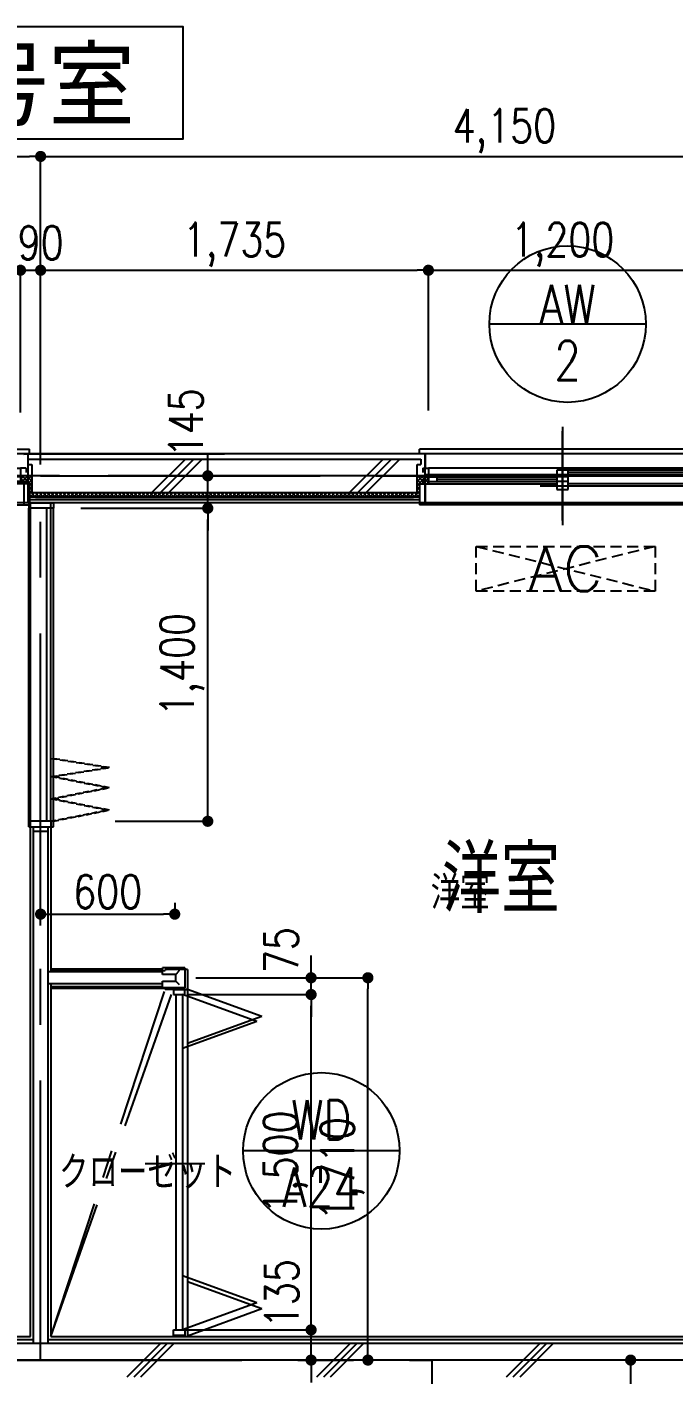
# Model space of a CAD drawing. Header units: millimetres. Extents: x 15495 to 166182, y -39946 to 18307.
# Drawn here: x 113478 to 116369, y -27824 to -21799 of the extents above; entities that cross this region are included whole.
import ezdxf
from ezdxf.enums import TextEntityAlignment as Align

# ---------------------------------------------------------------- set-up
doc = ezdxf.new("R2010")
doc.units = ezdxf.units.MM
doc.header["$LTSCALE"] = 1000
for name, pattern in [('CENTER', [2, 1.25, -0.25, 0.25, -0.25]), ('DASHED2', [0.375, 0.25, -0.125]), ('WaterSpace_CENTER', [2, 1.25, -0.25, 0.25, -0.25])]:
    doc.linetypes.add(name, pattern=pattern)
doc.layers.get('0').update_dxf_attribs({"linetype": 'CONTINUOUS'})
for name, color, linetype in [('DT_ID', 13, 'CONTINUOUS'), ('E_TEXT', 3, 'CONTINUOUS'), ('F_FITT1-100', 5, 'CONTINUOUS'), ('F_FITT1-50', 5, 'CONTINUOUS'), ('F_FITT2-100', 1, 'CONTINUOUS'), ('F_FITT2-50', 1, 'CONTINUOUS'), ('K-A_EQP-50', 60, 'CONTINUOUS'), ('SF-F_FITT1-100', 5, 'CONTINUOUS'), ('TF-A_EQP-50', 60, 'CONTINUOUS'), ('TF-A_SANI_KYOUTSU', 60, 'CONTINUOUS'), ('TF-DT_ID-100', 13, 'CONTINUOUS'), ('TF-E_DIM-50', 3, 'CONTINUOUS'), ('TF-E_GRID-100', 1, 'CENTER'), ('TF-E_GRID-50', 1, 'CENTER'), ('TF-E_TEXT-100', 3, 'CONTINUOUS'), ('TF-E_TEXT-50', 3, 'CONTINUOUS'), ('TF-F_FINI1-100', 190, 'CONTINUOUS'), ('TF-F_FINI1-50', 190, 'CONTINUOUS'), ('TF-F_FINI2-50', 1, 'CONTINUOUS'), ('TF-F_FITT1-100', 5, 'CONTINUOUS'), ('TF-F_FITT1-50', 5, 'CONTINUOUS'), ('TF-F_FITT2-100', 1, 'CONTINUOUS'), ('TF-F_FITT2-50', 1, 'CONTINUOUS'), ('TF-F_HAT1-50', 9, 'CONTINUOUS'), ('TF-H-AREA-50', 1, 'CENTER'), ('TF-H_LINE1-100', 140, 'CONTINUOUS'), ('TF-H_LINE1-50', 140, 'CONTINUOUS'), ('TF-R_EWALL-50', 7, 'CONTINUOUS'), ('TF-U_FIRE-50', 9, 'CONTINUOUS'), ('TF-U_LGS-50', 120, 'CONTINUOUS'), ('WaterSpace_SP-H-AREA-50', 1, 'WaterSpace_CENTER')]:
    doc.layers.add(name, color=color, linetype=linetype)
doc.styles.add('DIM', font='romans.shx', dxfattribs={"width": 0.8, "bigfont": 'bigfont.shx'})
doc.styles.add('ROOM', font='romans.shx', dxfattribs={"width": 0.8, "bigfont": 'bigfont.shx'})
doc.styles.get("Standard").update_dxf_attribs({"font": 'txt.shx', "bigfont": 'bigfont.shx'})
doc.dimstyles.new('DIM50_3_3', dxfattribs={"dimscale": 50, "dimtxt": 3, "dimasz": 1, "dimexe": 0, "dimexo": 1, "dimgap": 0.5, "dimtad": 1, "dimdec": 1, "dimdsep": 46, "dimlunit": 6, "dimtxsty": 'DIM', "dimblk1": 'DOT', "dimblk2": 'DOT', "dimsah": 1, "dimcen": 1, "dimclrd": 256, "dimclre": 256, "dimclrt": 256, "dimadec": 0, "dimazin": 0, "dimtfac": 1, "dimtdec": 1, "dimtix": 1, "dimtmove": 2, "dimatfit": 3, "dimldrblk": 'DOT', "dimfxl": 1, "dimtvp": 0.833333, "dimtolj": 1, "dimarcsym": 0})
pattern_1 = [(45, (-133336.5, -63816.8), (-424.264, 424.264), []), (45, (-133306.5, -63816.8), (-424.264, 424.264), []), (45, (-133276.5, -63816.8), (-424.264, 424.264), [])]

# ---------------------------------------------------------------- blocks, each defined once
blk = doc.blocks.new('TATEGU-KIGOU')
at = {"color": 2}
blk.add_line((350, 0), (-350, 0), dxfattribs=at)
blk.add_circle((0, 0), 350, dxfattribs=at)
at = {"color": 2, "style": 'ROOM', "width": 0.8}
for tag, p in [('建具種別', (0, 51.6)), ('建具番号', (0, -250.1))]:
    blk.add_attdef(tag, text='', height=175, dxfattribs=at).set_placement(p, align=Align.CENTER)
at = {"flags": 1}
for tag, p in [('内法寸法（W）', (-414, -713.8)), ('内法寸法（H）', (-414, -1063.8)), ('階', (-373.6, -1414.3)), ('部屋名', (-373.6, -1786.8)), ('メーカー名', (-373.6, -2148.9)), ('値段', (-373.6, -2498.9)), ('重量', (-373.6, -2848.9)), ('建具形状', (-373.6, -3199)), ('開閉方式', (-373.6, -3549)), ('取付場所', (-373.6, -3899)), ('見込', (-373.6, -4296.3)), ('扉厚', (-373.6, -4646.3)), ('仕上', (-373.6, -4996.3)), ('ガラス', (-373.6, -5346.3)), ('建具金物', (-373.6, -5696.3)), ('枠形状', (-373.6, -6046.3)), ('沓摺形状', (-373.6, -6396.3)), ('特記事項', (-373.6, -6746.3)), ('防火性能', (-373.6, -7096.3))]:
    blk.add_attdef(tag, p, '', height=175, dxfattribs=at)
blk = doc.blocks.new('WaterSpace')
at = {"layer": 'WaterSpace_SP-H-AREA-50'}
blk.add_lwpolyline([(0, 0), (2100, 0), (2100, -2850), (450, -2850), (450, -1950), (0, -1950), (0, 0)], dxfattribs=at)
blk = doc.blocks.new('WD-A24_100')
at = {"layer": 'F_FITT1-100'}
for p, q in [((-0.00075, 1550), (0, 0)), ((332.415375, 1429.01025), (-0.00075, 1550)), ((332.415375, 1429.01025), (-0.00075, 1308.0205)), ((332.416125, 120.98975), (0, 241.9795)), ((332.416125, 120.98975), (0, 0))]:
    blk.add_line(p, q, dxfattribs=at)
blk = doc.blocks.new('AW-32_100')
at = {"layer": 'F_FITT1-100'}
for p, q in [((0, 205), (0, -200)), ((0, -225), (0, 180)), ((100, 24.6), (-815, 24.6)), ((-100, -25.4), (815, -25.4))]:
    blk.add_line(p, q, dxfattribs=at)
at = {"layer": 'F_FITT2-100'}
blk.add_line((815, -120), (-815, -120), dxfattribs=at)
at = {"layer": 'TF-F_FITT2-100'}
blk.add_line((-815, 100), (815, 100), dxfattribs=at)
blk = doc.blocks.new('ROOM')
at = {"layer": 'DT_ID', "flags": 1}
for tag, p in [('室番号', (0, 500)), ('面積', (0, -500)), ('内装制限', (0, -1000)), ('仕上レベル', (0, -1500)), ('スラブレベル', (0, -2000)), ('天井高', (0, -2500)), ('床下地', (0, -3000)), ('床仕上', (0, -3500)), ('巾木高さ', (0, -4000)), ('巾木仕上', (0, -4500)), ('壁下地', (0, -5000)), ('壁仕上', (0, -5500)), ('天井下地', (0, -6000)), ('天井仕上', (0, -6500)), ('見切縁', (0, -7000)), ('備考', (0, -7500))]:
    blk.add_attdef(tag, p, '', height=300, dxfattribs=at)
at = {"layer": 'E_TEXT', "style": 'ROOM', "width": 0.8}
blk.add_attdef('室名', (0, 0), '', height=300, dxfattribs=at)
blk = doc.blocks.new('AW-2_100')
at = {"layer": 'F_FITT1-100'}
for p, q in [((-100, 25), (615, 25)), ((100, -25), (-615, -25))]:
    blk.add_line(p, q, dxfattribs=at)
at = {"layer": 'F_FITT2-100'}
for p, q in [((615, 100), (-615, 100)), ((-615, -120), (615, -120))]:
    blk.add_line(p, q, dxfattribs=at)
at = {"layer": 'SF-F_FITT1-100'}
blk.add_line((0, -200), (0, 200), dxfattribs=at)
blk = doc.blocks.new('TF-BLOCK_100')
at = {"layer": 'TF-E_GRID-100'}
for p, q in [((29802.87, 10455), (-4082.3, 10455)), ((30632.81, 6500), (-4082.3, 6500))]:
    blk.add_line(p, q, dxfattribs=at)
at = {"layer": 'TF-E_TEXT-100'}
blk.add_lwpolyline([(19361.86, 11962.83), (22888.18, 11962.83), (22888.18, 12462.83), (19361.86, 12462.83)], close=True, dxfattribs=at)
at = {"layer": 'TF-F_FINI1-100'}
for p, q in [((22192.5, 10555), (23970, 10555)), ((22192.5, 10555), (22192.5, 10335)), ((23970, 10335), (23970, 10555)), ((23970, 10335), (22192.5, 10335)), ((22205, 6605), (22205, 8910)), ((22295, 8910), (22295, 8242.5)), ((22297.51, 8242.5), (22807.51, 8242.5)), ((22907.51, 8247.5), (22807.51, 8247.5)), ((22807.51, 8247.5), (22807.51, 8242.5)), ((22907.51, 8247.5), (22907.51, 8157.5)), ((22295, 8162.5), (22295, 6605)), ((22807.51, 8162.5), (22297.51, 8162.5)), ((22807.51, 8162.5), (22807.51, 8157.5)), ((22907.51, 8157.5), (22807.51, 8157.5)), ((22847.51, 8157.5), (22907.51, 8157.5)), ((22847.51, 8157.5), (22907.51, 8157.5)), ((19605, 6605), (22205, 6605)), ((22295, 6605), (25830, 6605))]:
    blk.add_line(p, q, dxfattribs=at)
at = {"layer": 'TF-F_FITT1-100'}
for p, q in [((24585, 10673.77), (24585, 10268.77)), ((22295, 8910), (22295, 10335)), ((22295, 8910), (22205, 8910))]:
    blk.add_line(p, q, dxfattribs=at)
at = {"layer": 'TF-F_FITT1-100', "linetype": 'DASHED2', "ltscale": 0.1}
for p, q in [((22545, 9150), (22295, 9190)), ((22295, 9110), (22545, 9150)), ((22545, 9060), (22295, 9110)), ((22295, 9010), (22545, 9060)), ((22545, 8960), (22295, 9010)), ((22295, 8910), (22545, 8960))]:
    blk.add_line(p, q, dxfattribs=at)
at = {"layer": 'TF-F_FITT2-100'}
blk.add_line((22205, 8910), (22205, 10335), dxfattribs=at)
at = {"layer": 'TF-H_LINE1-100', "linetype": 'CENTER', "ltscale": 0.5}
blk.add_line((22295, 6605), (22807.51, 8157.5), dxfattribs=at)
at = {"layer": 'TF-A_SANI_KYOUTSU'}
blk.add_blockref('WaterSpace', (21900, 6500), dxfattribs=at)
at = {"layer": 'TF-DT_ID-100'}
ref = blk.add_blockref('TATEGU-KIGOU', (24607.53, 11133.74), dxfattribs=at)
ref.add_attrib('建具種別', 'AW', dxfattribs={"layer": '0', "color": 2, "height": 175, "style": 'ROOM', "width": 0.8}).set_placement((24607.53, 11133.74), align=Align.CENTER)
ref.add_attrib('建具番号', '2', dxfattribs={"layer": '0', "color": 2, "height": 175, "style": 'ROOM', "width": 0.8}).set_placement((24607.53, 10883.61), align=Align.CENTER)
blk.add_blockref('TATEGU-KIGOU', (23505.95, 7435.74), dxfattribs=at).add_auto_attribs({'建具種別': 'WD', '建具番号': 'A24'})
at = {"layer": 'TF-E_TEXT-100'}
ref = blk.add_blockref('ROOM', (24045.08, 8499.92), dxfattribs=at)
ref.add_attrib('室名', '洋室', (24045.08, 8499.92), dxfattribs={"height": 300, "style": 'ROOM', "width": 0.8})
at = {"layer": 'TF-F_FITT1-100'}
for name, p in [('AW-32_100', (21377.5, 10455)), ('WD-A24_100', (22907.51, 6607.5))]:
    blk.add_blockref(name, p, dxfattribs=at)
at = {"layer": 'TF-F_FITT1-100', "yscale": -1}
blk.add_blockref('AW-2_100', (24585, 10435), dxfattribs=at)
at = {"layer": 'TF-E_TEXT-100'}
blk.add_text('Ｆタイプ\u3000１号室', height=350, dxfattribs=at).set_placement((21130.72, 12212.83), align=Align.MIDDLE)
blk = doc.blocks.new('DOT')
at = {"color": 0, "linetype": 'ByBlock'}
blk.add_line((-0.5, 0), (-1, 0), dxfattribs=at)
at = {"color": 0, "linetype": 'ByBlock', "const_width": 0.5}
blk.add_lwpolyline([(-0.25, 0, 1), (0.25, 0, 1)], format="xyb", close=True, dxfattribs=at)
blk = doc.blocks.new('*D696')
at = {"layer": 'TF-E_DIM-50', "lineweight": -2}
for p, q in [((113539.6, -23756.4), (113539.6, -22377.8)), ((113589.6, -22377.8), (117639.6, -22377.8)), ((117689.6, -23656.4), (117689.6, -22377.8))]:
    blk.add_line(p, q, dxfattribs=at)
at = {"layer": 'TF-E_DIM-50', "lineweight": -2, "xscale": 50, "yscale": 50, "zscale": 50, "rotation": 180}
blk.add_blockref('DOT', (113539.6, -22377.8), dxfattribs=at)
at = {"layer": 'TF-E_DIM-50', "lineweight": -2, "xscale": 50, "yscale": 50, "zscale": 50}
blk.add_blockref('DOT', (117689.6, -22377.8), dxfattribs=at)
at = {"layer": 'TF-E_DIM-50', "insert": (115614.6, -22263.5), "char_height": 150, "attachment_point": 5, "style": 'DIM'}
blk.add_mtext('\\A1;4,150', dxfattribs=at)
blk = doc.blocks.new('_DOT')
at = {"color": 0, "linetype": 'ByBlock'}
blk.add_line((-0.5, 0), (-1, 0), dxfattribs=at)
at = {"color": 0, "linetype": 'ByBlock', "const_width": 0.5}
blk.add_lwpolyline([(-0.25, 0, 1), (0.25, 0, 1)], format="xyb", close=True, dxfattribs=at)
blk = doc.blocks.new('*D695')
at = {"layer": 'TF-E_DIM-50', "lineweight": -2}
for p, q in [((114749.7, -26001.4), (114749.7, -25951.4)), ((114234.6, -26051.4), (114749.7, -26051.4)), ((114749.7, -26126.4), (114749.7, -26051.4)), ((114194.9, -26126.4), (114749.7, -26126.4)), ((114749.7, -26176.4), (114749.7, -26226.4))]:
    blk.add_line(p, q, dxfattribs=at)
at = {"layer": 'TF-E_DIM-50', "lineweight": -2, "xscale": 50, "yscale": 50, "zscale": 50}
for p, rotation in [((114749.7, -26051.4), 270), ((114749.7, -26126.4), 90)]:
    blk.add_blockref('DOT', p, dxfattribs=dict(at, rotation=rotation))
at = {"layer": 'TF-E_DIM-50', "insert": (114616.5, -25927.8), "char_height": 150, "attachment_point": 5, "rotation": 90, "style": 'DIM'}
blk.add_mtext('\\A1;75', dxfattribs=at)
blk = doc.blocks.new('*D694')
at = {"layer": 'TF-E_DIM-50', "lineweight": -2}
for p, q in [((114293.3, -26051.4), (115003.8, -26051.4)), ((115003.8, -27711.4), (115003.8, -26101.4)), ((115050, -27761.4), (115003.8, -27761.4))]:
    blk.add_line(p, q, dxfattribs=at)
at = {"layer": 'TF-E_DIM-50', "lineweight": -2, "xscale": 50, "yscale": 50, "zscale": 50}
for p, rotation in [((115003.8, -26051.4), 90), ((115003.8, -27761.4), 270)]:
    blk.add_blockref('DOT', p, dxfattribs=dict(at, rotation=rotation))
at = {"layer": 'TF-E_DIM-50', "insert": (114889.5, -26906.4), "char_height": 150, "attachment_point": 5, "rotation": 90, "style": 'DIM'}
blk.add_mtext('\\A1;1,710', dxfattribs=at)
blk = doc.blocks.new('*D693')
at = {"layer": 'TF-E_DIM-50', "lineweight": -2}
for p, q in [((114194.9, -26126.4), (114749.7, -26126.4)), ((114749.7, -27576.4), (114749.7, -26176.4)), ((114174.6, -27626.4), (114749.7, -27626.4))]:
    blk.add_line(p, q, dxfattribs=at)
at = {"layer": 'TF-E_DIM-50', "lineweight": -2, "xscale": 50, "yscale": 50, "zscale": 50}
for p, rotation in [((114749.7, -26126.4), 90), ((114749.7, -27626.4), 270)]:
    blk.add_blockref('DOT', p, dxfattribs=dict(at, rotation=rotation))
at = {"layer": 'TF-E_DIM-50', "insert": (114635.4, -26876.4), "char_height": 150, "attachment_point": 5, "rotation": 90, "style": 'DIM'}
blk.add_mtext('\\A1;1,500', dxfattribs=at)
blk = doc.blocks.new('*D692')
at = {"layer": 'TF-E_DIM-50', "lineweight": -2}
for p, q in [((114749.7, -27576.4), (114749.7, -27526.4)), ((114174.6, -27626.4), (114749.7, -27626.4)), ((114749.7, -27761.4), (114749.7, -27626.4)), ((114745.2, -27761.4), (114749.7, -27761.4)), ((114749.7, -27811.4), (114749.7, -27861.4))]:
    blk.add_line(p, q, dxfattribs=at)
at = {"layer": 'TF-E_DIM-50', "lineweight": -2, "xscale": 50, "yscale": 50, "zscale": 50}
for p, rotation in [((114749.7, -27626.4), 270), ((114749.7, -27761.4), 90)]:
    blk.add_blockref('DOT', p, dxfattribs=dict(at, rotation=rotation))
at = {"layer": 'TF-E_DIM-50', "insert": (114618.6, -27464.2), "char_height": 150, "attachment_point": 5, "rotation": 90, "style": 'DIM'}
blk.add_mtext('\\A1;135', dxfattribs=at)
blk = doc.blocks.new('*D691')
at = {"layer": 'TF-E_DIM-50', "lineweight": -2}
for p, q in [((113539.6, -23659.7), (113539.6, -22886.8)), ((113589.6, -22886.8), (115224.6, -22886.8)), ((115274.6, -23513.9), (115274.6, -22886.8))]:
    blk.add_line(p, q, dxfattribs=at)
at = {"layer": 'TF-E_DIM-50', "lineweight": -2, "xscale": 50, "yscale": 50, "zscale": 50, "rotation": 180}
blk.add_blockref('DOT', (113539.6, -22886.8), dxfattribs=at)
at = {"layer": 'TF-E_DIM-50', "lineweight": -2, "xscale": 50, "yscale": 50, "zscale": 50}
blk.add_blockref('DOT', (115274.6, -22886.8), dxfattribs=at)
at = {"layer": 'TF-E_DIM-50', "insert": (114407.1, -22772.5), "char_height": 150, "attachment_point": 5, "style": 'DIM'}
blk.add_mtext('\\A1;1,735', dxfattribs=at)
blk = doc.blocks.new('*D570')
at = {"layer": 'TF-E_DIM-50', "lineweight": -2}
for p, q in [((113399.5, -22886.8), (113349.5, -22886.8)), ((113449.5, -23522.4), (113449.5, -22886.8)), ((113449.5, -22886.8), (113539.6, -22886.8)), ((113539.6, -23659.7), (113539.6, -22886.8)), ((113589.6, -22886.8), (113639.6, -22886.8))]:
    blk.add_line(p, q, dxfattribs=at)
at = {"layer": 'TF-E_DIM-50', "lineweight": -2, "xscale": 50, "yscale": 50, "zscale": 50}
blk.add_blockref('DOT', (113449.5, -22886.8), dxfattribs=at)
at = {"layer": 'TF-E_DIM-50', "lineweight": -2, "xscale": 50, "yscale": 50, "zscale": 50, "rotation": 180}
blk.add_blockref('DOT', (113539.6, -22886.8), dxfattribs=at)
at = {"layer": 'TF-E_DIM-50', "insert": (113539.6, -22764.1), "char_height": 150, "attachment_point": 5, "style": 'DIM'}
blk.add_mtext('\\A1;90', dxfattribs=at)
blk = doc.blocks.new('*D567')
at = {"layer": 'TF-E_DIM-50', "lineweight": -2}
for p, q in [((111739.6, -23756.4), (111739.6, -22377.8)), ((111789.6, -22377.8), (113489.6, -22377.8)), ((113539.6, -23756.4), (113539.6, -22377.8))]:
    blk.add_line(p, q, dxfattribs=at)
at = {"layer": 'TF-E_DIM-50', "lineweight": -2, "xscale": 50, "yscale": 50, "zscale": 50, "rotation": 180}
blk.add_blockref('DOT', (111739.6, -22377.8), dxfattribs=at)
at = {"layer": 'TF-E_DIM-50', "lineweight": -2, "xscale": 50, "yscale": 50, "zscale": 50}
blk.add_blockref('DOT', (113539.6, -22377.8), dxfattribs=at)
at = {"layer": 'TF-E_DIM-50', "insert": (112639.6, -22263.5), "char_height": 150, "attachment_point": 5, "style": 'DIM'}
blk.add_mtext('\\A1;1,800', dxfattribs=at)
blk = doc.blocks.new('WD-A24_50')
at = {"layer": 'F_FITT1-50'}
for p, q in [((-40.00075, 1550), (-40.00075, 1525)), ((9.99925, 1550), (-40.00075, 1550)), ((-40.00075, 1525), (9.99925, 1525)), ((-30.00075, 1525), (-30.00075, 25)), ((-0.00075, 1525), (-0.00075, 25)), ((332.415375, 1404.01025), (-0.00075, 1525)), ((9.99925, 1525), (9.99925, 1550)), ((332.415375, 1404.01025), (-0.00075, 1283.0205)), ((99.99925, 767.5), (-166.87575, 767.5)), ((332.415375, 145.98975), (-0.00075, 266.9795)), ((332.415375, 145.98975), (-0.00075, 25)), ((-40.00075, 0), (-40.00075, 25)), ((-40.00075, 25), (9.99925, 25)), ((9.99925, 0), (-40.00075, 0)), ((9.99925, 25), (9.99925, 0))]:
    blk.add_line(p, q, dxfattribs=at)
blk = doc.blocks.new('*D563')
at = {"layer": 'TF-E_DIM-50', "lineweight": -2}
for p, q in [((114139.6, -25716.9), (114139.6, -25766.9)), ((113539.6, -25816.9), (113539.6, -25766.9)), ((113589.6, -25766.9), (114089.6, -25766.9))]:
    blk.add_line(p, q, dxfattribs=at)
at = {"layer": 'TF-E_DIM-50', "lineweight": -2, "xscale": 50, "yscale": 50, "zscale": 50, "rotation": 180}
blk.add_blockref('DOT', (113539.6, -25766.9), dxfattribs=at)
at = {"layer": 'TF-E_DIM-50', "lineweight": -2, "xscale": 50, "yscale": 50, "zscale": 50}
blk.add_blockref('DOT', (114139.6, -25766.9), dxfattribs=at)
at = {"layer": 'TF-E_DIM-50', "insert": (113839.6, -25666.9), "char_height": 150, "attachment_point": 5, "style": 'DIM'}
blk.add_mtext('\\A1;600', dxfattribs=at)
blk = doc.blocks.new('*D562')
at = {"layer": 'TF-E_DIM-50', "lineweight": -2}
for p, q in [((113770.8, -23951.4), (114287.4, -23951.4)), ((114287.4, -25301.4), (114287.4, -24001.4)), ((113873.5, -25351.4), (114287.4, -25351.4))]:
    blk.add_line(p, q, dxfattribs=at)
at = {"layer": 'TF-E_DIM-50', "lineweight": -2, "xscale": 50, "yscale": 50, "zscale": 50}
for p, rotation in [((114287.4, -23951.4), 90), ((114287.4, -25351.4), 270)]:
    blk.add_blockref('DOT', p, dxfattribs=dict(at, rotation=rotation))
at = {"layer": 'TF-E_DIM-50', "insert": (114173.1, -24651.4), "char_height": 150, "attachment_point": 5, "rotation": 90, "style": 'DIM'}
blk.add_mtext('\\A1;1,400', dxfattribs=at)
blk = doc.blocks.new('AW-32_50')
at = {"layer": 'F_FITT1-50'}
for p, q in [((-10, -65), (15, -65)), ((-10, -85), (-10, -65)), ((-10, -115), (-10, -135)), ((15, -65), (15, -135)), ((15, -74), (53, -74)), ((15, -96), (53, -96)), ((53, -74), (53, -96)), ((53, -85), (790, -85)), ((790, -96), (790, -74)), ((790, -74), (840, -74)), ((840, -96), (790, -96)), ((790, -161.5), (790, -104)), ((790, -104), (840, -104)), ((840, -74), (840, -96)), ((840, -104), (840, -161.5)), ((1577, -115), (840, -115)), ((1577, -104), (1577, -126)), ((1615, -104), (1577, -104)), ((1640, -65), (1615, -65)), ((1615, -65), (1615, -135)), ((1640, -65), (1640, -85)), ((1640, -115), (1640, -135)), ((-25, -135), (-10, -135)), ((-25, -135), (-25, -230)), ((-10, -135), (15, -135)), ((0, -135), (0, -230)), ((790, -126), (840, -126)), ((840, -161.5), (790, -161.5)), ((1615, -126), (1577, -126)), ((1640, -135), (1615, -135)), ((1630, -135), (1630, -230)), ((1655, -135), (1640, -135)), ((1655, -135), (1655, -230)), ((0, -230), (-25, -230)), ((1627.5, -230), (1652.5, -230)), ((1630, -230), (1655, -230))]:
    blk.add_line(p, q, dxfattribs=at)
at = {"layer": 'F_FITT2-50'}
for p, q in [((-25, 20), (1655, 20)), ((-25, 0), (-25, 20)), ((1655, 0), (1655, 20)), ((15, -65), (1615, -65)), ((53, -74), (790, -74)), ((53, -96), (790, -96)), ((1615, -104), (840, -104)), ((15, -135), (790, -135)), ((1615, -126), (840, -126)), ((1615, -135), (840, -135)), ((0, -230), (1630, -230))]:
    blk.add_line(p, q, dxfattribs=at)
blk = doc.blocks.new('*D551')
at = {"layer": 'TF-E_DIM-50', "lineweight": -2}
for p, q in [((114287.4, -23756.4), (114287.4, -23706.4)), ((114237.4, -23806.4), (114287.4, -23806.4)), ((114287.4, -23951.4), (114287.4, -23806.4)), ((113719.3, -23951.4), (114287.4, -23951.4)), ((114287.4, -24001.4), (114287.4, -24051.4))]:
    blk.add_line(p, q, dxfattribs=at)
at = {"layer": 'TF-E_DIM-50', "lineweight": -2, "xscale": 50, "yscale": 50, "zscale": 50}
for p, rotation in [((114287.4, -23806.4), 270), ((114287.4, -23951.4), 90)]:
    blk.add_blockref('DOT', p, dxfattribs=dict(at, rotation=rotation))
at = {"layer": 'TF-E_DIM-50', "insert": (114189.6, -23569), "char_height": 150, "attachment_point": 5, "rotation": 90, "style": 'DIM'}
blk.add_mtext('\\A1;145', dxfattribs=at)
blk = doc.blocks.new('*D556')
at = {"layer": 'TF-E_DIM-50', "lineweight": -2}
for p, q in [((115274.6, -23513.9), (115274.6, -22886.8)), ((115324.6, -22886.8), (116424.6, -22886.8)), ((116474.6, -23503.4), (116474.6, -22886.8))]:
    blk.add_line(p, q, dxfattribs=at)
at = {"layer": 'TF-E_DIM-50', "lineweight": -2, "xscale": 50, "yscale": 50, "zscale": 50, "rotation": 180}
blk.add_blockref('DOT', (115274.6, -22886.8), dxfattribs=at)
at = {"layer": 'TF-E_DIM-50', "lineweight": -2, "xscale": 50, "yscale": 50, "zscale": 50}
blk.add_blockref('DOT', (116474.6, -22886.8), dxfattribs=at)
at = {"layer": 'TF-E_DIM-50', "insert": (115874.6, -22772.5), "char_height": 150, "attachment_point": 5, "style": 'DIM'}
blk.add_mtext('\\A1;1,200', dxfattribs=at)
blk = doc.blocks.new('*D532')
at = {"layer": 'TF-E_DIM-50', "lineweight": -2}
for p, q in [((116191.4, -27761.4), (116179.3, -27761.4)), ((116179.3, -27811.4), (116179.3, -30561.4)), ((115472.9, -30611.4), (116179.3, -30611.4))]:
    blk.add_line(p, q, dxfattribs=at)
at = {"layer": 'TF-E_DIM-50', "lineweight": -2, "xscale": 50, "yscale": 50, "zscale": 50}
for p, rotation in [((116179.3, -27761.4), 90), ((116179.3, -30611.4), 270)]:
    blk.add_blockref('DOT', p, dxfattribs=dict(at, rotation=rotation))
at = {"layer": 'TF-E_DIM-50', "insert": (116065, -29186.4), "char_height": 150, "attachment_point": 5, "rotation": 90, "style": 'DIM'}
blk.add_mtext('\\A1;2,850', dxfattribs=at)
blk = doc.blocks.new('AC')
at = {"layer": 'K-A_EQP-50', "linetype": 'DASHED2', "ltscale": 0.2}
for p, q in [((-800, 0), (-800, 200)), ((0, 200), (-800, 0)), ((-800, 200), (0, 0)), ((-800, 200), (0, 200)), ((0, 200), (0, 0)), ((0, 0), (-800, 0))]:
    blk.add_line(p, q, dxfattribs=at)
at = {"layer": 'K-A_EQP-50'}
blk.add_text('AC', height=200, dxfattribs=at).set_placement((-400, 100), align=Align.MIDDLE)
blk = doc.blocks.new('AW-2_50')
at = {"layer": 'F_FITT1-50'}
for p, q in [((-615, 130), (-640, 130)), ((-640, 35), (-640, 130)), ((-615, 35), (-615, 130)), ((615, 35), (615, 130)), ((615, 130), (640, 130)), ((640, 35), (640, 130)), ((-24.99975, 4), (-24.99975, 61.5)), ((-24.99975, 61.5), (25.00025, 61.5)), ((25.00025, 61.5), (25.00025, 4)), ((-640, 35), (-625, 35)), ((-625, 15), (-625, 35)), ((-625, 35), (-600, 35)), ((-600, -35), (-600, 35)), ((-600, 26), (-562, 26)), ((-600, 4), (-562, 4)), ((-562, 4), (-562, 26)), ((-562, 15), (-24.99975, 15)), ((25.00025, 26), (-24.99975, 26)), ((25.00025, 4), (-24.99975, 4)), ((625, 35), (600, 35)), ((600, -35), (600, 35)), ((625, 15), (625, 35)), ((640, 35), (625, 35)), ((-625, -35), (-625, -15)), ((-625, -35), (-600, -35)), ((-24.99975, -26), (-24.99975, -4)), ((-24.99975, -4), (25.00025, -4)), ((25.00025, -26), (-24.99975, -26)), ((25.00025, -4), (25.00025, -26)), ((562, -15), (25.00025, -15)), ((562, -26), (562, -4)), ((600, -4), (562, -4)), ((600, -26), (562, -26)), ((625, -35), (600, -35)), ((625, -35), (625, -15))]:
    blk.add_line(p, q, dxfattribs=at)
at = {"layer": 'F_FITT2-50'}
for p, q in [((615, 130), (-615, 130)), ((-600, 35), (-24.99975, 35)), ((-562, 26), (-24.99975, 26)), ((-562, 4), (-24.99975, 4)), ((600, 35), (25.00025, 35)), ((600, -35), (-600, -35)), ((562, -4), (25.00025, -4)), ((562, -26), (25.00025, -26)), ((-639.999375, -100), (-639.999375, -120)), ((639.999375, -120), (-639.999375, -120)), ((639.999375, -100), (639.999375, -120))]:
    blk.add_line(p, q, dxfattribs=at)
at = {"layer": 'TF-F_FITT1-50'}
blk.add_line((0, 200), (0, -200), dxfattribs=at)
blk = doc.blocks.new('TF-BLOCK_50')
at = {"layer": 'TF-F_HAT1-50'}
h = blk.add_hatch(dxfattribs=at)
h.set_pattern_fill('RC2', color=256, scale=50, style=0)
h.set_pattern_definition([(45, (-28400.75, -39924.5), (-441.942, 441.942), []), (45, (-28363.25, -39924.5), (-441.942, 441.942), []), (45, (-28325.75, -39924.5), (-441.942, 441.942), [])])
h.paths.add_polyline_path([(23934.99, 10380), (23935, 10530), (22837.5, 10530), (22837.5, 10730), (22687.5, 10730), (22687.5, 10380)])
h = blk.add_hatch(dxfattribs=at)
h.set_pattern_fill('ANSI37', color=256, scale=100, style=0)
h.set_pattern_definition([(45, (-101296.477, -11674.05), (-8.8388348, 8.8388348), []), (135, (-101296.477, -11674.05), (-8.8388348, -8.8388348), [])])
h.paths.add_polyline_path([(23934.99, 10455), (23985, 10455), (23985, 10420), (23945, 10420), (23945, 10360), (22199.96, 10360), (22199.96, 10420), (22159.96, 10420), (22159.96, 10455), (22209.96, 10455), (22209.96, 10380), (23934.99, 10380)])
h = blk.add_hatch(dxfattribs=at)
h.set_pattern_fill('RC4', color=256, scale=30, style=0)
h.set_pattern_definition(pattern_1)
h.paths.add_polyline_path([(19900, 6500), (17550, 6500), (17550, 6425), (19900, 6425)])
h.paths.add_polyline_path([(22250, 6575), (17550, 6575), (17550, 6500), (19900, 6500), (22250, 6500)])
h.paths.add_polyline_path([(21900, 6500), (19900, 6500), (19900, 6425), (21900, 6425)])
h = blk.add_hatch(dxfattribs=at)
h.set_pattern_fill('RC4', color=256, scale=30, style=0)
h.set_pattern_definition(pattern_1)
h.paths.add_polyline_path([(25875, 6500), (24000, 6500), (24000, 6425), (25875, 6425)])
h.paths.add_polyline_path([(25875, 6575), (22250, 6575), (22250, 6500), (24000, 6500), (25875, 6500)])
h.paths.add_polyline_path([(24000, 6500), (21900, 6500), (21900, 6425), (24000, 6425)])
at = {"layer": 'TF-E_GRID-50'}
for p, q in [((30333.71, 10455), (-4082.3, 10455)), ((31163.65, 6500), (-4082.3, 6500))]:
    blk.add_line(p, q, dxfattribs=at)
at = {"layer": 'TF-F_FINI1-50'}
for p, q in [((22174.96, 10551.54), (23970, 10555)), ((23970, 10555), (23970, 10490)), ((23943.2, 10335), (22197.5, 10335)), ((22205, 6605), (22205, 8885)), ((22295, 8885), (22295, 8237.5)), ((22297.51, 8250), (22795, 8250)), ((22295, 8182.5), (22295, 6605)), ((22795, 8170), (22297.51, 8170)), ((21405, 6605), (22205, 6605)), ((22295, 6605), (25830, 6605))]:
    blk.add_line(p, q, dxfattribs=at)
at = {"layer": 'TF-F_FINI2-50'}
for p, q in [((23945, 10347.5), (22199.96, 10347.5)), ((19577.5, 6592.5), (22217.5, 6592.5)), ((22282.5, 6592.5), (25842.5, 6592.5))]:
    blk.add_line(p, q, dxfattribs=at)
at = {"layer": 'TF-F_FITT1-50'}
for p, q in [((22197.5, 10335), (22307.5, 10335)), ((22197.5, 10335), (22197.5, 10310)), ((22307.5, 10310), (22197.5, 10310)), ((22277.5, 8910), (22277.5, 10310)), ((22307.5, 10335), (22307.5, 10310)), ((22307.5, 8910), (22307.5, 10310)), ((22307.5, 8910), (22197.5, 8910)), ((22197.5, 8885), (22197.5, 8910)), ((22197.5, 8885), (22307.5, 8885)), ((22307.5, 8885), (22307.5, 8910)), ((22895, 8255), (22795, 8255)), ((22795, 8225), (22795, 8255)), ((22870, 8240.35), (22870, 8255)), ((22895, 8255), (22895, 8165)), ((22855, 8225), (22795, 8225)), ((22795, 8195), (22855, 8195)), ((22795, 8165), (22795, 8195)), ((22855, 8225), (22870, 8240.35)), ((22855, 8195), (22855, 8225)), ((22855, 8195), (22870, 8179.65)), ((22895, 8165), (22795, 8165))]:
    blk.add_line(p, q, dxfattribs=at)
at = {"layer": 'TF-F_FITT1-50', "linetype": 'DASHED2', "ltscale": 0.1}
for p, q in [((22557.5, 9150), (22307.5, 9190)), ((22307.5, 9110), (22557.5, 9150)), ((22557.5, 9060), (22307.5, 9110)), ((22307.5, 9010), (22557.5, 9060)), ((22557.5, 8960), (22307.5, 9010)), ((22307.5, 8910), (22557.5, 8960))]:
    blk.add_line(p, q, dxfattribs=at)
at = {"layer": 'TF-F_FITT2-50'}
blk.add_line((22197.5, 8910), (22197.5, 10310), dxfattribs=at)
at = {"layer": 'TF-H-AREA-50'}
blk.add_lwpolyline([(19550, 7950), (19550, 6500), (22250, 6500), (22250, 10455), (20450, 10455), (20450, 7950), (19550, 7950)], dxfattribs=at)
blk.add_lwpolyline([(22250, 10455), (26400, 10455), (26400, 6500), (22250, 6500)], close=True, dxfattribs=at)
at = {"layer": 'TF-H_LINE1-50', "linetype": 'CENTER', "ltscale": 0.5}
blk.add_line((22295, 6605), (22835, 8135), dxfattribs=at)
at = {"layer": 'TF-R_EWALL-50'}
for p, q in [((22194.96, 10530), (23950.46, 10530)), ((22194.96, 10505.04), (22194.96, 10530)), ((22194.96, 10505.04), (22209.96, 10505.04)), ((22209.96, 10505.04), (22209.97, 10380)), ((23934.99, 10505), (23950.46, 10505)), ((23934.99, 10380), (23934.99, 10505)), ((23950.46, 10530), (23950.46, 10505)), ((22209.97, 10380), (23934.99, 10380)), ((16375, 6575), (25875, 6575))]:
    blk.add_line(p, q, dxfattribs=at)
at = {"layer": 'TF-U_FIRE-50'}
for p, q in [((23945, 10360), (22199.96, 10360)), ((22227.5, 10360), (23918.2, 10360))]:
    blk.add_line(p, q, dxfattribs=at)
at = {"layer": 'TF-U_LGS-50'}
for p, q in [((22217.5, 6575), (22217.5, 8885)), ((22220, 8865), (22285, 8865)), ((22282.5, 8885), (22282.5, 6575)), ((22285, 8237.5), (22795, 8237.5)), ((22795, 8182.5), (22285, 8182.5))]:
    blk.add_line(p, q, dxfattribs=at)
at = {"layer": 'TF-A_EQP-50'}
blk.add_blockref('AC', (24999.03, 9939.49), dxfattribs=at)
at = {"layer": 'TF-A_SANI_KYOUTSU'}
blk.add_blockref('WaterSpace', (21900, 6500), dxfattribs=at)
at = {"layer": 'TF-E_TEXT-50'}
ref = blk.add_blockref('ROOM', (23995.47, 8514.98), dxfattribs=dict(at, xscale=0.5, yscale=0.5, zscale=0.5))
ref.add_attrib('室名', '洋室', (23995.47, 8514.98), dxfattribs={"height": 150, "style": 'ROOM', "width": 0.8})
ref = blk.add_blockref('ROOM', (22332.12, 7264.77), dxfattribs=dict(at, xscale=0.5, yscale=0.5, zscale=0.5))
ref.add_attrib('室名', 'クローゼット', (22332.12, 7264.77), dxfattribs={"height": 150, "style": 'ROOM', "width": 0.8})
at = {"layer": 'TF-F_FITT1-50', "yscale": -1}
blk.add_blockref('AW-2_50', (24585, 10455), dxfattribs=at)
at = {"layer": 'TF-F_FITT1-50'}
for name, p in [('AW-32_50', (20544.96, 10555)), ('WD-A24_50', (22885, 6610))]:
    blk.add_blockref(name, p, dxfattribs=at)
at = {"layer": 'TF-E_DIM-50'}
for base, p1, p2, picture, middle in [((22250, 11883.64), (20450, 10455), (22250, 10455), '*D567', (21350, 11997.93)), ((26400, 11883.64), (22250, 10455), (26400, 10555), '*D696', (24325, 11997.93)), ((23985, 11374.59), (22250, 10551.68), (23985, 10697.47), '*D691', (23117.5, 11488.87)), ((25185, 11374.59), (23985, 10697.47), (25185, 10708), '*D556', (24585, 11488.87)), ((22850, 8494.51), (22250, 8494.51), (22850, 8494.51), '*D563', (22550, 8594.51))]:
    dim = blk.add_linear_dim(base=base, p1=p1, p2=p2, dimstyle='DIM50_3_3', dxfattribs=at)
    dim.commit()
    dim.dimension.update_dxf_attribs({"geometry": picture, "text_midpoint": middle, "insert": (-91289.59, 34261.4)})
dim = blk.add_linear_dim(base=(22250, 11374.59), p1=(22159.96, 10688.99), p2=(22250, 10551.68), dimstyle='DIM50_3_3', dxfattribs=at)
dim.commit()
dim.dimension.update_dxf_attribs({"geometry": '*D570', "text_midpoint": (22250, 11497.27), "dimtype": 128, "insert": (-91289.59, 34261.4)})
for base, p1, p2, picture, middle in [((22997.82, 10455), (22379.66, 10310), (22997.82, 10455), '*D551', (22899.98, 10692.36)), ((23460.08, 8210), (22855.29, 8135), (22895, 8210), '*D695', (23326.91, 8333.56)), ((23460.08, 6635), (23405.61, 6500), (22835, 6635), '*D692', (23329.01, 6797.23))]:
    dim = blk.add_linear_dim(base=base, p1=p1, p2=p2, angle=90, dimstyle='DIM50_3_3', dxfattribs=at)
    dim.commit()
    dim.dimension.update_dxf_attribs({"geometry": picture, "text_midpoint": middle, "dimtype": 128, "insert": (-91289.59, 34261.4)})
for base, p1, p2, picture, middle in [((22997.82, 10310), (22533.91, 8910), (22431.19, 10310), '*D562', (22883.53, 9610)), ((23714.24, 8210), (23710.36, 6500), (22953.72, 8210), '*D694', (23599.96, 7355)), ((23460.08, 8135), (22835, 6635), (22855.29, 8135), '*D693', (23345.79, 7385)), ((24889.66, 3650), (24951.82, 6500), (24133.29, 3650), '*D532', (24775.38, 5075))]:
    dim = blk.add_linear_dim(base=base, p1=p1, p2=p2, angle=90, dimstyle='DIM50_3_3', dxfattribs=at)
    dim.commit()
    dim.dimension.update_dxf_attribs({"geometry": picture, "text_midpoint": middle, "insert": (-91289.59, 34261.4)})

msp = doc.modelspace()

# ---------------------------------------------------------------- block references
for name in ['TF-BLOCK_100', 'TF-BLOCK_50']:
    msp.add_blockref(name, (91289.6, -34261.4))

doc.saveas('drawing.dxf')
